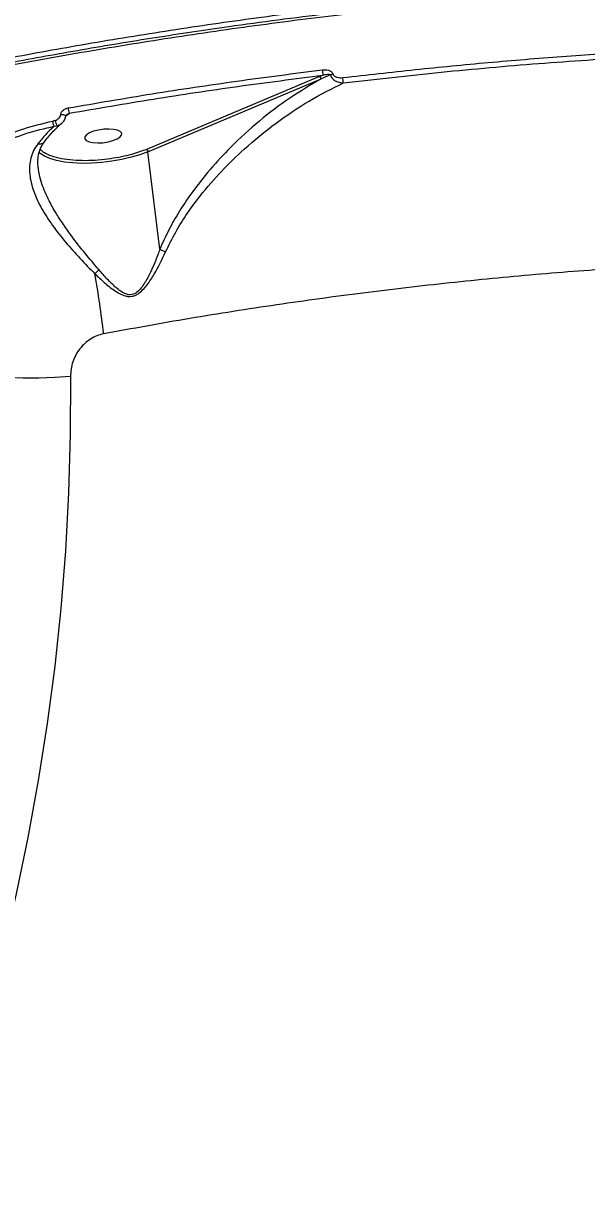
# Model space of a CAD drawing. Header units: millimetres. Extents: x -5609 to 5139, y -3980 to 3221.
# Drawn here: x 3128.9 to 3264.5, y 369.6 to 654.7 of the extents above; entities that cross this region are included whole.
import ezdxf

# ---------------------------------------------------------------- set-up
doc = ezdxf.new("R2010")
doc.units = ezdxf.units.MM
for name, color, linetype in [('DIKOM_ЗОНА', 80, 'Continuous'), ('DIKOM_ОБЪЕКТ', 7, 'Continuous'), ('DIKOM_РАЗМЕР_ОБЪЕКТА', 7, 'Continuous')]:
    doc.layers.add(name, color=color, linetype=linetype)
doc.styles.add('style1', font='arial.ttf', dxfattribs={"width": 0.8})
doc.dimstyles.new('1-50', dxfattribs={"dimtxt": 300, "dimasz": 200, "dimexe": 100, "dimexo": 0, "dimgap": 100, "dimtad": 1, "dimtxsty": 'style1', "dimcen": 200, "dimclrd": 7, "dimclre": 7, "dimclrt": 7, "dimadec": 1, "dimazin": 2, "dimtfac": 1, "dimtmove": 0, "dimatfit": 2, "dimfxl": 0, "dimlwd": 25, "dimlwe": 18, "dimarcsym": 0})

# ---------------------------------------------------------------- blocks, each defined once
blk = doc.blocks.new('A$Cc336a1e3')
at = {"color": 7, "linetype": 'Continuous', "lineweight": 15}
for p, q in [((6020.36, 1914.87), (5978.62, 1897.34)), ((5979, 1896.78), (6020.74, 1914.31)), ((6020.36, 1914.87), (6021.19, 1915.22)), ((6023, 1915.29), (6020.74, 1914.31)), ((5956.57, 1904.27), (5956.08, 1904.14)), ((5956.38, 1902.91), (5957.09, 1903.03)), ((5957.94, 1903.4), (5958.21, 1903.62)), ((5981.85, 1873.26), (5979, 1896.78))]:
    blk.add_line(p, q, dxfattribs=at)
at = {"color": 8, "linetype": 'Continuous', "lineweight": 15}
blk.add_line((5959.11, 1905.37), (5960.05, 1906.06), dxfattribs=at)
at = {"color": 8, "linetype": 'Continuous', "lineweight": 15, "flags": 128}
for points in [[(5957.97, 1905.78), (5958.26, 1905.77), (5958.53, 1905.74), (5958.78, 1905.68), (5958.98, 1905.6), (5959.11, 1905.51), (5959.17, 1905.41), (5959.17, 1905.38)], [(5957.99, 1903.44), (5958.14, 1903.6), (5958.19, 1903.67)], [(5979, 1896.78), (5977.06, 1896.05), (5974.93, 1895.42), (5972.66, 1894.89), (5970.29, 1894.47), (5967.88, 1894.17), (5965.48, 1894), (5963.13, 1893.96), (5960.9, 1894.06), (5958.83, 1894.29), (5956.97, 1894.64), (5955.35, 1895.11), (5954.01, 1895.69), (5952.98, 1896.37), (5952.68, 1896.63)]]:
    blk.add_lwpolyline(points, dxfattribs=at)
at = {"color": 7, "linetype": 'Continuous', "lineweight": 15, "flags": 128}
for points in [[(5963.81, 1900.36), (5963.79, 1899.9), (5964.12, 1899.49), (5964.78, 1899.17), (5965.73, 1898.97), (5966.87, 1898.89), (5968.13, 1898.95), (5969.39, 1899.14), (5970.56, 1899.44), (5971.54, 1899.84), (5972.25, 1900.29), (5972.64, 1900.77), (5972.66, 1901.23), (5972.33, 1901.63), (5971.67, 1901.95), (5970.72, 1902.16), (5969.58, 1902.24), (5968.32, 1902.18), (5967.06, 1901.99), (5965.89, 1901.69), (5964.91, 1901.29), (5964.2, 1900.84), (5963.81, 1900.36)], [(5960.29, 1842.62), (5956.52, 1842.34), (5952.72, 1842.2), (5948.9, 1842.2), (5945.1, 1842.33), (5941.36, 1842.6), (5937.72, 1843), (5934.2, 1843.52), (5930.84, 1844.17), (5927.66, 1844.94), (5924.7, 1845.82), (5921.99, 1846.81), (5919.54, 1847.88), (5917.39, 1849.05), (5915.55, 1850.28), (5914.03, 1851.58)], [(5960.29, 1842.62), (5960.23, 1828.58), (5959.82, 1814.56), (5959.07, 1800.58), (5957.96, 1786.64), (5956.5, 1772.75), (5954.7, 1758.92), (5952.55, 1745.16), (5950.05, 1731.46), (5947.21, 1717.85), (5944.03, 1704.32), (5940.5, 1690.89), (5936.64, 1677.56), (5932.43, 1664.34), (5927.9, 1651.24)]]:
    blk.add_lwpolyline(points, dxfattribs=at)
at = {"color": 7, "linetype": 'Continuous', "lineweight": 15}
for centre, radius, start, end in [((6158.54, 1933.04), 138.5, 186.8571, 187.3923), ((6020.06, 1914.26), 0.684, 4.3063, 64.1184), ((6024.18, 1913.14), 2.45, 103.8682, 118.8484), ((5920.3, 1901.64), 106.45, 6.3258, 7.0047), ((5964.11, 1907.72), 4.39, 185.107, 202.1588), ((5963.71, 1906.5), 7.48, 197.3498, 207.6376), ((5982.55, 1850.83), 23.23, 131.3639, 134.7474), ((5713.62, 1823), 256.44, 6.6881, 9.9542)]:
    blk.add_arc(centre, radius, start, end, dxfattribs=at)
at = {"color": 8, "linetype": 'Continuous', "lineweight": 15}
blk.add_arc((5956.94, 1904.57), 1.54, 275.3588, 310.4482, dxfattribs=at)
at = {"color": 7, "linetype": 'Continuous', "lineweight": 15}
for points, knots in [([(5832, 1932.21), (5836.88, 1933.71), (5846.64, 1936.7), (5861.72, 1940.94), (5877.05, 1944.98), (5892.67, 1948.8), (5907.57, 1952.19), (5921.74, 1955.19), (5935.12, 1957.84), (5948.73, 1960.35), (5962.56, 1962.72), (5976.59, 1964.93), (5990.56, 1966.94), (6004.45, 1968.76), (6018.25, 1970.4), (6032.21, 1971.87), (6046.29, 1973.18), (6060.5, 1974.31), (6073.88, 1975.2), (6086.43, 1975.88), (6098.14, 1976.38), (6109.88, 1976.75), (6121.65, 1976.98), (6133.42, 1977.07), (6145.19, 1977.02), (6159.35, 1976.77), (6175.8, 1976.21), (6194.42, 1975.16), (6212.82, 1973.69), (6228.29, 1972.07), (6240.98, 1970.47), (6251.03, 1969.03), (6260.92, 1967.45), (6270.64, 1965.72), (6280.18, 1963.84), (6289.52, 1961.81), (6299.6, 1959.39), (6310.28, 1956.54), (6321.41, 1953.18), (6332.05, 1949.57), (6342.17, 1945.71), (6352.4, 1941.3), (6362.55, 1936.31), (6372.35, 1930.66), (6381.23, 1924.71), (6386.25, 1920.5), (6388.76, 1918.39)], [0, 0, 0, 0, 0.025201, 0.050426, 0.075478, 0.100439, 0.125533, 0.145965, 0.166556, 0.187307, 0.208217, 0.229287, 0.250516, 0.270801, 0.291287, 0.311974, 0.332861, 0.35395, 0.375239, 0.39266, 0.410236, 0.427968, 0.445856, 0.463899, 0.482097, 0.500451, 0.530196, 0.560356, 0.590931, 0.62192, 0.639817, 0.657849, 0.676016, 0.69432, 0.712759, 0.731334, 0.750044, 0.774713, 0.799565, 0.824602, 0.849823, 0.875227, 0.906171, 0.937281, 0.968557, 1, 1, 1, 1]), ([(5768.38, 1868.57), (5773.94, 1870.81), (5785.06, 1875.3), (5802.64, 1881.73), (5820.84, 1887.92), (5839.67, 1893.83), (5858.65, 1899.32), (5877.68, 1904.41), (5896.68, 1909.1), (5912.64, 1912.71), (5925.34, 1915.41), (5934.65, 1917.31), (5944.03, 1919.13), (5953.47, 1920.88), (5966.48, 1923.19), (5983.23, 1925.93), (6003.87, 1928.94), (6024.89, 1931.62), (6046.24, 1933.95), (6067.39, 1935.87), (6088.26, 1937.38), (6108.79, 1938.51), (6124.78, 1939.08), (6136.25, 1939.35), (6143.19, 1939.47), (6150.14, 1939.54), (6157.08, 1939.57), (6164.02, 1939.54), (6170.94, 1939.47), (6182.04, 1939.29), (6197.24, 1938.82), (6216.37, 1937.84), (6235.28, 1936.45), (6253.92, 1934.65), (6271.8, 1932.47), (6288.89, 1929.93), (6305.17, 1927.07), (6317.73, 1924.48), (6326.88, 1922.39), (6332.85, 1920.94), (6338.73, 1919.43), (6344.51, 1917.87), (6350.19, 1916.24), (6358.6, 1913.69), (6369.4, 1910.08), (6382.1, 1905.22), (6393.95, 1900), (6404.91, 1894.45), (6414.93, 1888.57), (6423.97, 1882.38), (6431.99, 1875.88), (6438.94, 1869.09), (6444.88, 1862.04), (6447.87, 1857.14), (6449.37, 1854.69)], [0, 0, 0, 0, 0.024819, 0.049681, 0.074585, 0.099531, 0.12452, 0.147882, 0.17128, 0.194715, 0.205777, 0.216847, 0.227925, 0.239011, 0.250106, 0.273561, 0.297359, 0.321499, 0.345981, 0.370806, 0.394284, 0.418061, 0.442135, 0.45031, 0.458519, 0.466761, 0.475037, 0.483347, 0.49169, 0.500068, 0.523695, 0.547624, 0.571855, 0.596389, 0.621225, 0.644678, 0.668395, 0.692375, 0.701869, 0.711403, 0.720978, 0.730593, 0.740249, 0.749946, 0.774408, 0.798991, 0.823695, 0.848519, 0.873464, 0.898529, 0.923716, 0.949023, 0.974451, 1, 1, 1, 1]), ([(6456.5, 1832.43), (6456.4, 1833.16), (6456.19, 1834.63), (6455.77, 1836.67), (6455.34, 1838.42), (6454.98, 1839.82), (6454.29, 1842.23), (6452.67, 1846.91), (6449.5, 1853.48), (6444.75, 1860.72), (6438.9, 1867.78), (6431.62, 1874.87), (6422.75, 1881.95), (6412.62, 1888.7), (6401.26, 1895.09), (6388.71, 1901.11), (6375.02, 1906.73), (6360.24, 1911.94), (6344.41, 1916.71), (6327.57, 1921.05), (6309.78, 1924.93), (6291.09, 1928.34), (6271.58, 1931.26), (6251.33, 1933.69), (6230.38, 1935.62), (6208.79, 1937.05), (6186.64, 1937.97), (6164, 1938.38), (6140.96, 1938.27), (6117.6, 1937.65), (6093.98, 1936.51), (6070.18, 1934.87), (6046.26, 1932.72), (6022.32, 1930.08), (6000.46, 1927.21), (5980.73, 1924.27), (5963.1, 1921.36), (5948.89, 1918.79), (5938.08, 1916.71), (5930.84, 1915.27), (5924.92, 1914.04), (5919.85, 1912.97), (5914.98, 1911.92), (5908.95, 1910.59), (5901.76, 1908.96), (5896.63, 1907.74), (5893.87, 1907.08)], [0, 0, 0, 0, 0.007329, 0.014838, 0.020901, 0.025667, 0.030167, 0.047234, 0.077304, 0.104202, 0.131039, 0.161528, 0.192015, 0.2225, 0.252991, 0.283539, 0.314022, 0.3445, 0.374978, 0.405454, 0.435943, 0.46648, 0.496956, 0.52743, 0.557903, 0.588376, 0.61887, 0.649398, 0.67987, 0.710342, 0.740814, 0.771286, 0.801791, 0.832306, 0.862778, 0.885531, 0.908285, 0.931038, 0.94105, 0.950791, 0.959648, 0.964538, 0.971016, 0.979092, 0.988768, 1, 1, 1, 1]), ([(6025.96, 1914.62), (6031.78, 1915.29), (6043.48, 1916.63), (6061.11, 1918.32), (6078.85, 1919.79), (6090.67, 1920.52), (6096.6, 1920.9)], [0, 0, 0, 0, 0.246881, 0.495845, 0.746884, 1, 1, 1, 1]), ([(6026.1, 1913.36), (6033.96, 1914.25), (6049.65, 1916.03), (6073.2, 1918.13), (6088.79, 1919.13), (6096.59, 1919.63)], [0, 0, 0, 0, 0.333514, 0.666494, 1, 1, 1, 1]), ([(5959.74, 1907.32), (5966.49, 1908.48), (5979.98, 1910.8), (6000.45, 1913.86), (6014.17, 1915.62), (6021.03, 1916.51)], [0, 0, 0, 0, 0.332808, 0.666141, 1, 1, 1, 1]), ([(6021.03, 1916.51), (6021.28, 1916.52), (6021.78, 1916.56), (6022.52, 1916.44), (6023.09, 1916.18), (6023.45, 1915.85), (6023.54, 1915.63), (6023.59, 1915.53)], [0, 0, 0, 0, 0.24906, 0.498936, 0.74893, 0.874397, 1, 1, 1, 1]), ([(5960.05, 1906.06), (5966.79, 1907.22), (5980.26, 1909.53), (6000.68, 1912.59), (6014.35, 1914.34), (6021.19, 1915.22)], [0, 0, 0, 0, 0.33332, 0.666684, 1, 1, 1, 1]), ([(6020.74, 1914.31), (6018.21, 1912.83), (6013.14, 1909.85), (6005.83, 1904.3), (5999.42, 1898.48), (5993.93, 1892.56), (5989.83, 1887.37), (5986.55, 1882.47), (5983.96, 1878.02), (5982.55, 1874.85), (5981.85, 1873.26)], [0, 0, 0, 0, 0.166, 0.332565, 0.499547, 0.624699, 0.74923, 0.832964, 0.916745, 1, 1, 1, 1]), ([(5983.25, 1872.62), (5984.03, 1874.24), (5985.6, 1877.49), (5988.48, 1881.98), (5992.12, 1886.93), (5996.67, 1892.13), (6002.75, 1898.04), (6009.81, 1903.78), (6017.82, 1909.18), (6023.34, 1911.97), (6026.1, 1913.36)], [0, 0, 0, 0, 0.082542, 0.165763, 0.248742, 0.373282, 0.498895, 0.666662, 0.833318, 1, 1, 1, 1]), ([(6021.19, 1915.22), (6021.54, 1915.31), (6022.05, 1915.43), (6022.63, 1915.45), (6022.86, 1915.4), (6022.96, 1915.35), (6022.98, 1915.31), (6023, 1915.29)], [0, 0, 0, 0, 0.571437, 0.823264, 0.924516, 0.965512, 1, 1, 1, 1]), ([(6023, 1915.29), (6023.06, 1915.12), (6023.17, 1914.78), (6023.61, 1914.23), (6024.3, 1913.74), (6025.21, 1913.42), (6025.81, 1913.38), (6026.1, 1913.36)], [0, 0, 0, 0, 0.144747, 0.282659, 0.536364, 0.772413, 1, 1, 1, 1]), ([(6023.59, 1915.53), (6023.63, 1915.42), (6023.72, 1915.22), (6024.05, 1914.91), (6024.58, 1914.68), (6025.26, 1914.57), (6025.73, 1914.6), (6025.96, 1914.62)], [0, 0, 0, 0, 0.125648, 0.251188, 0.501184, 0.750942, 1, 1, 1, 1]), ([(5957.97, 1905.78), (5957.99, 1905.88), (5958.01, 1906.08), (5958.2, 1906.46), (5958.57, 1906.85), (5959.13, 1907.17), (5959.54, 1907.27), (5959.74, 1907.32)], [0, 0, 0, 0, 0.124822, 0.250346, 0.499825, 0.749657, 1, 1, 1, 1]), ([(5956.57, 1904.27), (5956.74, 1904.34), (5957.08, 1904.49), (5957.52, 1904.83), (5957.8, 1905.19), (5957.94, 1905.52), (5957.96, 1905.7), (5957.97, 1905.78)], [0, 0, 0, 0, 0.250579, 0.500066, 0.749871, 0.875187, 1, 1, 1, 1]), ([(5958.22, 1903.63), (5958.44, 1903.86), (5958.8, 1904.21), (5959.09, 1904.84), (5959.14, 1905.2), (5959.17, 1905.39)], [0, 0, 0, 0, 0.463874, 0.72213, 1, 1, 1, 1]), ([(5959.17, 1905.39), (5959.17, 1905.39), (5959.17, 1905.4), (5959.17, 1905.42), (5959.19, 1905.45), (5959.22, 1905.52), (5959.3, 1905.61), (5959.38, 1905.68), (5959.42, 1905.71)], [0, 0, 0, 0, 0.111997, 0.216516, 0.321931, 0.434867, 0.695343, 1, 1, 1, 1]), ([(5915.06, 1867.88), (5915.88, 1870.08), (5917.5, 1874.47), (5921.06, 1880.68), (5925.36, 1886.44), (5930.43, 1891.61), (5936.13, 1896.07), (5942.38, 1899.71), (5949.06, 1902.53), (5953.73, 1903.6), (5956.08, 1904.14)], [0, 0, 0, 0, 0.124823, 0.249216, 0.374558, 0.498947, 0.624294, 0.749044, 0.873922, 1, 1, 1, 1]), ([(5916.26, 1867.36), (5917.06, 1869.52), (5918.64, 1873.82), (5922.12, 1879.91), (5926.33, 1885.56), (5931.29, 1890.63), (5936.87, 1895), (5942.98, 1898.57), (5949.51, 1901.34), (5954.08, 1902.38), (5956.38, 1902.91)], [0, 0, 0, 0, 0.124997, 0.249514, 0.374924, 0.499323, 0.624631, 0.749298, 0.87406, 1, 1, 1, 1]), ([(5956.38, 1902.91), (5955.7, 1902.28), (5954.35, 1901.03), (5953.07, 1899.45), (5952.43, 1898.66)], [0, 0, 0, 0, 0.501563, 1, 1, 1, 1]), ([(5953.98, 1899.1), (5954.62, 1899.91), (5955.91, 1901.52), (5957.26, 1902.77), (5957.94, 1903.39)], [0, 0, 0, 0, 0.499033, 1, 1, 1, 1]), ([(5956.38, 1902.91), (5956.36, 1902.97), (5956.3, 1903.09), (5956.21, 1903.41), (5956.13, 1903.78), (5956.1, 1904.02), (5956.08, 1904.14)], [0, 0, 0, 0, 0.241218, 0.500033, 0.758826, 1, 1, 1, 1]), ([(5952.54, 1892.85), (5952.49, 1893.48), (5952.39, 1894.72), (5952.66, 1896.41), (5953.19, 1897.95), (5953.8, 1898.82), (5954.1, 1899.26)], [0, 0, 0, 0, 0.253888, 0.504013, 0.753526, 1, 1, 1, 1]), ([(5952.43, 1898.66), (5952.07, 1898.13), (5951.35, 1897.06), (5950.72, 1895.26), (5950.41, 1893.36), (5950.46, 1890.72), (5951.28, 1887.28), (5953.23, 1883.11), (5955.91, 1878.98), (5959.07, 1874.97), (5962.55, 1871.06), (5964.98, 1868.57), (5966.2, 1867.32)], [0, 0, 0, 0, 0.062483, 0.125538, 0.188144, 0.250782, 0.375723, 0.500865, 0.625322, 0.750543, 0.874746, 1, 1, 1, 1]), ([(5978.62, 1897.34), (5978.66, 1897.32), (5978.75, 1897.28), (5978.87, 1897.14), (5978.96, 1896.96), (5978.99, 1896.84), (5979, 1896.78)], [0, 0, 0, 0, 0.25002, 0.499969, 0.749939, 1, 1, 1, 1]), ([(5981.86, 1873.25), (5981.71, 1872.84), (5981.43, 1872.08), (5980.99, 1870.94), (5980.54, 1869.83), (5980.07, 1868.75), (5979.54, 1867.61), (5978.94, 1866.4), (5978.2, 1865.12), (5977.38, 1863.91), (5976.55, 1863.02), (5975.74, 1862.5), (5975.07, 1862.29), (5974.37, 1862.28), (5973.47, 1862.52), (5972.43, 1863.1), (5970.91, 1864.29), (5969.16, 1866.02), (5967.86, 1867.51), (5967.2, 1868.26)], [0, 0, 0, 0, 0.056328, 0.102924, 0.155309, 0.207876, 0.252733, 0.316121, 0.378915, 0.441033, 0.502197, 0.532118, 0.561441, 0.590881, 0.620858, 0.682047, 0.744816, 0.871976, 1, 1, 1, 1]), ([(5981.86, 1873.25), (5981.86, 1873.25), (5981.85, 1873.25), (5981.85, 1873.26), (5981.85, 1873.26), (5981.85, 1873.26)], [0, 0, 0, 0, 0.189024, 0.415879, 1, 1, 1, 1]), ([(5981.86, 1873.25), (5982.06, 1873.15), (5982.47, 1872.95), (5982.99, 1872.73), (5983.25, 1872.62)], [0, 0, 0, 0, 0.499941, 1, 1, 1, 1]), ([(5966.2, 1867.32), (5966.94, 1866.63), (5968.42, 1865.23), (5970.39, 1863.63), (5972.11, 1862.55), (5973.3, 1862.04), (5974.33, 1861.85), (5975.13, 1861.89), (5975.9, 1862.11), (5976.83, 1862.62), (5977.81, 1863.49), (5979.13, 1865.07), (5981.07, 1868.06), (5982.38, 1870.8), (5983.25, 1872.62)], [0, 0, 0, 0, 0.124302, 0.24931, 0.312377, 0.375885, 0.408191, 0.440655, 0.473017, 0.505325, 0.568888, 0.631354, 0.755416, 1, 1, 1, 1]), ([(5968.31, 1852.86), (5967.76, 1852.73), (5966.66, 1852.45), (5964.6, 1851.38), (5962.38, 1849.35), (5960.6, 1846.14), (5960.39, 1843.8), (5960.29, 1842.62)], [0, 0, 0, 0, 0.118483, 0.237233, 0.481608, 0.737059, 1, 1, 1, 1])]:
    blk.add_open_spline(points, degree=3, knots=knots, dxfattribs=at)
at = {"color": 8, "linetype": 'Continuous', "lineweight": 15}
for points, knots in [([(6456.5, 1831.94), (6456.48, 1832.31), (6456.3, 1835.29), (6454.92, 1840.55), (6452.37, 1847.69), (6448.82, 1854.47), (6445.25, 1859.72), (6442.21, 1863.55), (6440.06, 1866.05), (6437.78, 1868.5), (6435.36, 1870.93), (6432.81, 1873.31), (6428.38, 1877.19), (6421.62, 1882.4), (6411.88, 1888.75), (6401.17, 1894.71), (6389.55, 1900.27), (6377.38, 1905.33), (6364.77, 1909.9), (6351.86, 1914.02), (6341.32, 1916.97), (6333.58, 1918.95), (6328.88, 1920.11), (6324.12, 1921.22), (6319.31, 1922.29), (6314.45, 1923.33), (6309.55, 1924.33), (6300.32, 1926.12), (6286.51, 1928.51), (6267.72, 1931.19), (6248.51, 1933.39), (6228.95, 1935.13), (6211.56, 1936.26), (6196.54, 1936.97), (6184, 1937.38), (6171.42, 1937.63), (6158.82, 1937.73), (6146.21, 1937.66), (6133.6, 1937.45), (6121.03, 1937.09), (6105.42, 1936.46), (6086.71, 1935.42), (6064.85, 1933.79), (6042.95, 1931.74), (6021.08, 1929.28), (5999.3, 1926.42), (5977.67, 1923.17), (5956.24, 1919.54), (5935.08, 1915.54), (5914.21, 1911.21), (5900.6, 1908.02), (5893.8, 1906.44)], [0, 0, 0, 0, 0.003966, 0.031756, 0.057573, 0.083273, 0.108856, 0.118875, 0.128877, 0.138861, 0.148826, 0.158773, 0.168703, 0.197914, 0.22679, 0.25533, 0.283536, 0.311406, 0.337116, 0.362535, 0.387661, 0.396057, 0.40442, 0.412749, 0.421046, 0.429309, 0.437539, 0.445737, 0.475145, 0.504175, 0.532825, 0.561097, 0.588989, 0.60623, 0.623323, 0.640268, 0.657065, 0.673714, 0.690215, 0.706568, 0.722772, 0.750706, 0.778593, 0.806433, 0.834226, 0.861973, 0.889672, 0.917324, 0.94493, 0.972488, 1, 1, 1, 1]), ([(5959.29, 1905.59), (5959.33, 1905.63), (5959.55, 1905.85), (5959.82, 1905.96), (5960.05, 1906.06)], [0, 0, 0, 0, 0.170431, 1, 1, 1, 1]), ([(5957.09, 1903.03), (5957.33, 1903.12), (5957.76, 1903.26), (5958.1, 1903.55), (5958.24, 1903.68)], [0, 0, 0, 0, 0.569424, 1, 1, 1, 1]), ([(5952.43, 1898.66), (5952.71, 1898.64), (5953.15, 1898.61), (5953.61, 1898.79), (5953.88, 1898.95), (5953.96, 1899.11), (5953.98, 1899.16)], [0, 0, 0, 0, 0.428697, 0.661368, 0.899438, 1, 1, 1, 1]), ([(5978.62, 1897.34), (5978.08, 1897.13), (5976.95, 1896.68), (5974.94, 1896.07), (5972.59, 1895.51), (5969.9, 1895.03), (5966.95, 1894.7), (5963.87, 1894.57), (5960.84, 1894.68), (5958.05, 1895.04), (5955.73, 1895.65), (5953.99, 1896.41), (5953.33, 1897.02), (5953.03, 1897.31)], [0, 0, 0, 0, 0.065253, 0.137388, 0.216679, 0.303115, 0.396265, 0.495173, 0.59833, 0.703746, 0.809161, 0.912315, 1, 1, 1, 1]), ([(5967.2, 1868.26), (5966.07, 1869.6), (5963.81, 1872.26), (5960.92, 1875.95), (5958.59, 1879.2), (5956.75, 1882.03), (5954.91, 1885.31), (5953.58, 1888.41), (5952.8, 1891.06), (5952.63, 1892.31), (5952.56, 1892.85)], [0, 0, 0, 0, 0.172473, 0.344483, 0.459288, 0.56907, 0.685021, 0.848766, 0.934361, 1, 1, 1, 1]), ([(6423.87, 1773.74), (6423.83, 1774.53), (6423.72, 1777.33), (6422.74, 1782.04), (6420.94, 1787.85), (6418.36, 1793.51), (6415.38, 1798.55), (6412.17, 1802.98), (6408.94, 1806.85), (6405.36, 1810.61), (6401.42, 1814.27), (6397.15, 1817.83), (6392.56, 1821.28), (6386.23, 1825.58), (6377.8, 1830.6), (6366.81, 1836.14), (6354.93, 1841.26), (6344.01, 1845.29), (6334.49, 1848.42), (6326.67, 1850.77), (6318.63, 1852.99), (6310.4, 1855.07), (6301.98, 1857.02), (6293.39, 1858.83), (6283.85, 1860.66), (6273.32, 1862.46), (6261.75, 1864.19), (6250, 1865.72), (6238.08, 1867.04), (6226.03, 1868.16), (6213.63, 1869.1), (6200.9, 1869.85), (6187.84, 1870.41), (6174.7, 1870.76), (6161.52, 1870.92), (6148.31, 1870.88), (6132.55, 1870.61), (6114.22, 1869.97), (6093.31, 1868.8), (6072.49, 1867.21), (6051.66, 1865.2), (6030.84, 1862.77), (6009.92, 1859.9), (5989.05, 1856.64), (5975.22, 1854.12), (5968.31, 1852.86)], [0, 0, 0, 0, 0.009984, 0.03545, 0.060808, 0.086057, 0.111199, 0.129668, 0.148041, 0.166318, 0.1845, 0.202586, 0.220577, 0.238472, 0.27169, 0.304484, 0.336855, 0.368803, 0.38687, 0.404799, 0.42259, 0.440242, 0.457757, 0.475133, 0.492372, 0.514132, 0.535677, 0.557006, 0.57812, 0.599018, 0.619701, 0.641341, 0.662776, 0.684007, 0.705035, 0.725858, 0.746477, 0.778757, 0.810674, 0.842228, 0.873418, 0.905008, 0.936392, 0.968214, 1, 1, 1, 1])]:
    blk.add_open_spline(points, degree=3, knots=knots, dxfattribs=at)
blk = doc.blocks.new('*D3')
at = {"layer": 'Defpoints', "color": 0, "transparency": 16777216}
for p in [(3639.92, 380.08), (-2820.17, -123), (3639.92, -3311)]:
    blk.add_point(p, dxfattribs=at)
at = {"layer": 'DIKOM_РАЗМЕР_ОБЪЕКТА', "color": 7, "lineweight": 18, "transparency": 16777216}
for p, q in [((3639.92, 380.08), (3639.92, -3411)), ((-2820.17, -123), (-2820.17, -3411))]:
    blk.add_line(p, q, dxfattribs=at)
at = {"layer": 'DIKOM_РАЗМЕР_ОБЪЕКТА', "color": 7, "lineweight": 25, "transparency": 16777216}
blk.add_line((-2620.17, -3311), (3439.92, -3311), dxfattribs=at)
at = {"layer": 'DIKOM_РАЗМЕР_ОБЪЕКТА', "color": 7, "transparency": 16777216}
for points in [[(-2620.17, -3277.67), (-2620.17, -3344.33), (-2820.17, -3311)], [(3439.92, -3277.67), (3439.92, -3344.33), (3639.92, -3311)]]:
    blk.add_solid(points, dxfattribs=at)
at = {"layer": 'DIKOM_РАЗМЕР_ОБЪЕКТА', "color": 7, "transparency": 16777216, "insert": (300, -3057.83), "char_height": 300, "attachment_point": 5, "style": 'style1'}
blk.add_mtext('6450', dxfattribs=at)

msp = doc.modelspace()

# ---------------------------------------------------------------- linework, layer by layer
at = {"layer": 'DIKOM_ЗОНА', "color": 3}
msp.add_lwpolyline([(2939.334, 2931.974), (900.981, 3207.888, 0.0336485), (699.775, 3221.444), (-855.722, 3221.444, 0.3450653), (-1627.071, 2617.16, -0.3450653), (-1869.804, 2427), (-2570.165, 2427, 0.2993426), (-2891.522, 2215.672, -0.2663845), (-3090.623, 2066.584, 0.3788989), (-4320.166, 677), (-4320.166, -123, 0.4142136), (-2820.166, -1623), (-1877.662, -1623, -0.3625513), (-1631.68, -1828.354, 0.3625513), (-500.262, -2772.903), (2623.558, -2772.903, 0.1101119), (3048.303, -2678.216, 0.0074232), (3074.992, -2665.207), (4590.059, -1898.704, 0.0849595), (4861.114, -1697.782, 0.1932013), (5138.624, -1006.4), (5138.624, 414.929, 0.3753338)], format="xyb", close=True, dxfattribs=at)
at = {"layer": 'DIKOM_РАЗМЕР_ОБЪЕКТА'}
msp.add_circle((2594.5, 436), 1052.678, dxfattribs=at)

# ---------------------------------------------------------------- block references
at = {"layer": 'DIKOM_ОБЪЕКТ'}
msp.add_blockref('A$Cc336a1e3', (-2820.166, -1272.903), dxfattribs=at)

# ---------------------------------------------------------------- dimensions: what is measured, and where the dimension line sits
at = {"layer": 'DIKOM_РАЗМЕР_ОБЪЕКТА'}
dim = msp.add_linear_dim(base=(3639.915, -3311), p1=(-2820.166, -123), p2=(3639.915, 380.085), text='6450', dimstyle='1-50', dxfattribs=at)
dim.commit()
dim.dimension.update_dxf_attribs({"geometry": '*D3', "text_midpoint": (300, -3311), "dimtype": 160})

doc.saveas('drawing.dxf')
